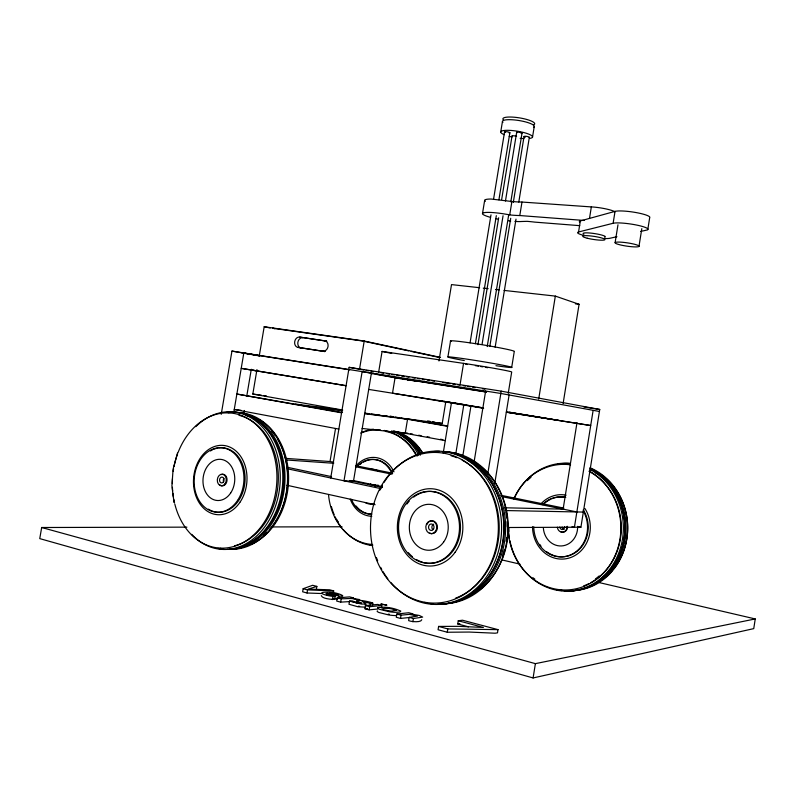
<?xml version="1.0" encoding="UTF-8"?>
<svg xmlns="http://www.w3.org/2000/svg" width="795" height="795" viewBox="0 0 795 795"><rect width="100%" height="100%" fill="white"/><g stroke="black" fill="none" stroke-linecap="round" stroke-linejoin="round"><path stroke-width="1.19" d="M598.357 582.387L755.25 618.937L753.749 628.626L533.097 677.956L39.75 538.613L41.678 527.502L186.895 527.145M589.483 218.516L591.341 206.919L593.279 207.028A16.874 2.693 8.5 0 1 614.982 211.778M563.108 403.572L579.078 304.276L555.337 296.098L504.03 290.413M533.097 677.956L535.393 663.646L755.25 618.937M576.981 422.731L563.118 509.138L505.044 507.776M615.032 211.381L580.34 220.93L578.561 231.981L613.124 223.276L615.032 211.381A18.206 2.912 8.2 0 1 636.388 212.623A18.206 2.912 8.2 0 1 649.674 217.741L647.786 229.606M641.813 228.652L638.971 246.44L638.166 246.748A12.144 1.66 8.4 0 1 624.035 245.685A12.144 1.66 8.4 0 1 615.121 242.574L617.973 224.786M593.14 410.319L574.417 527.244L571.993 526.727M507.429 527.512L580.916 527.214L599.748 409.465L501.218 391.14L349.144 367.34L330.72 477.984M490.525 217.363A21.515 3.101 9.2 0 1 483.767 212.762A21.515 3.101 9.2 0 1 504.278 213.935L510.648 215.008A31.999 4.79 9.2 0 0 519.791 215.544L521.987 202.049L591.341 206.919M532.531 137.078L534.24 126.554M468.513 626.828L457.741 623.946L458.258 620.756L462.511 620.219L498.008 629.63L497.491 632.85L495.086 633.218L469.288 632.055L447.277 632.244L438.075 629.739L438.611 626.42L458.983 626.341L483.4 627.444L458.258 620.756M487.812 473.641L501.218 391.14M511.682 367.479L514.266 351.539A32.376 1.411 9.3 0 0 480.607 344.483A32.376 1.411 9.3 0 0 451.232 341.443M508.234 393.376L511.692 372.04A32.426 0.904 9.3 0 0 496.08 368.671A32.426 0.904 9.3 0 0 463.555 363.365L382.077 351.43L378.609 372.398M494.728 483.549L509.108 394.976M538.702 399.06L555.337 296.098M421.777 619.742C421.111 622.624 411.681 621.889 408.63 620.627L409.157 617.377L413.41 618.52L422.662 617.099L419.263 615.449L410.985 614.068L412.943 613.859L408.769 612.736L396.814 614.038L396.288 617.268L400.501 618.421L408.928 617.566M438.959 360.97L451.51 284.6L479.604 287.71M400.501 618.421L401.028 615.171L409.455 614.356L417.435 616.075L409.157 617.377M447.913 356.935L450.536 340.956M364.746 413.38L442.229 423.467L445.826 401.505M412.873 621.779L413.41 618.52M443.232 453.051L451.441 402.906M482.495 213.597L484.652 200.4M500.731 131.97L502.46 121.446M463.555 363.365L459.987 385.158L457.562 384.78M470.074 342.834L491.002 214.849M493.596 198.998L504.557 131.96M455.664 454.561L463.803 404.754M475.4 343.688L496.319 215.664M498.912 199.813L509.873 132.755M477.944 344.722L498.674 217.8M501.665 199.495L512.03 136.034M462.591 457.254L470.938 406.076M482.048 344.464L503.056 215.753M505.451 201.046L516.661 132.397M487.216 346.57L508.601 215.395M510.807 201.91L521.997 133.262M509.724 214.918L511.91 201.503L512.845 201.582A31.979 5.138 9.2 0 0 521.987 202.049M489.839 346.362L510.718 218.267M513.302 202.407L524.044 136.521M474.118 461.766L485.636 391.07M447.277 632.244L447.814 628.915L498.008 629.63M495.146 347.226L516.015 219.122M518.797 202.039L529.331 137.376M326.894 595.356L327.232 593.289C355.484 600.821 338.74 591.55 327.292 592.136C312.435 592.136 331.316 597.174 335.192 596.29L334.675 599.41C330.929 599.42 322.144 598.705 321.279 595.634M333.175 593.944L333.681 590.894L329.528 589.791L308.182 589.115L316.867 586.402L316.37 589.423M332.37 599.609L332.886 596.479M371.394 373.253L353.467 481.273L343.997 480.806L362.142 371.603L416.351 381.282M337.209 597.919C343.579 600.175 350.764 596.856 357.114 599.818L359.747 599.589L351.132 598.168L353.596 597.939L349.671 596.886L337.209 597.919L336.692 601.06L340.648 602.143L349.76 601.577M338.63 598.536L338.968 596.459M340.648 602.143L341.174 598.993M372.467 605.263L372.805 603.176C371.205 601.765 348.478 597.641 361.417 603.007L357.551 602.739L352.115 600.871L349.502 601.1L348.975 604.26L357.979 606.774L365.591 607.171M357.114 599.818L356.597 602.948L354.928 602.352M377.645 609.02L369.109 609.874L365.034 608.771L365.561 605.581L377.784 604.429L381.819 605.512L381.471 607.609M369.109 609.874L369.635 606.684L381.819 605.512M370.063 605.492L370.41 603.395L372.805 603.176M316.867 586.402L312.654 585.279L303.153 588.717L302.637 591.798L307.029 593L321.289 593.517M307.029 593L307.546 589.9L333.681 590.894M285.455 458.367L330.024 461.527L335.53 428.485M359.549 369.079L364.209 341.025L264.188 326.745L259.23 356.12M221.209 414.384L231.951 351.082L500.84 393.465L599.42 411.472M233.581 413.479L243.827 352.96L259.856 355.772M243.717 414.106L244.333 410.468M246.788 395.92L251.299 369.248M342.724 410.051L252.82 394.052L256.954 369.576M177.543 452.882L173.111 469.02L171.909 485.904L174.045 502.47M377.337 610.828L377.218 611.544L378.857 612.478L388.735 614.952A10.345 1.759 9.1 0 0 394.886 615.549L396.596 615.549M615.121 242.574L615.877 242.266A12.144 1.66 8.4 0 1 630.097 243.31A12.144 1.66 8.4 0 1 638.971 246.44M604.588 237.238L605.253 237.009A11.249 1.58 8.6 0 0 597.303 234.048A11.249 1.58 8.6 0 0 583.997 232.995L583.232 233.283A11.249 1.58 8.6 0 0 583.937 234.207M616.93 236.711L609.825 238.291A16.884 2.375 8.6 0 1 604.766 238.54M640.621 231.444L646.544 230.123A18.215 2.743 8.3 0 0 636.696 225.074A18.215 2.743 8.3 0 0 613.124 223.276M327.232 593.289L325.91 593.686L335.192 596.29M457.741 623.946L459.868 623.668M365.034 608.771L367.479 608.533M271.284 526.936L342.029 526.767M505.222 510.539L583.331 512.079M285.743 459.947L333.711 463.276M519.791 215.544L584.156 220.454M579.744 225.661L534.647 222.113A30.131 4.243 8.9 0 0 527.085 221.338L521.689 221.497A21.515 3.101 9.2 0 1 514.902 221.417M483.271 288.118L488.15 288.655M495.484 289.469L499.141 289.877M362.103 428.445L405.231 433.285L407.547 419.253L364.547 413.668M575.421 303.859L579.078 304.276M240.955 410.26L234.257 409.475L338.859 429.091M358.446 606.188L359.598 606.327M388.238 614.128L389.441 614.277M465.691 364.299L467.361 364.507M295.502 404.079L341.989 410.15M365.233 413.181L368.91 413.668M371.354 413.986L375.021 414.463M377.476 414.781L379.921 415.099M383.588 415.576L387.254 416.063M389.709 416.381L393.376 416.858M308.043 406.325L342.436 410.796M252.82 394.052L261.406 395.214M263.861 395.552L266.315 395.88M324.847 351.559L297.946 347.375A5.227 4.154 -78.5 0 1 294.707 341.621A5.227 4.154 -78.5 0 1 299.675 337.08L326.735 341.135M299.675 337.08L326.576 341.174M297.946 347.375L324.996 351.539M381.034 372.776L383.458 373.163M387.105 373.729L389.54 374.107M391.965 374.495L394.399 374.872M396.824 375.25L399.259 375.637M401.684 376.015L404.108 376.393M406.543 376.78L408.968 377.158M412.615 377.734L415.05 378.112M417.474 378.49L419.909 378.877M422.334 379.255L424.769 379.632M427.193 380.01L429.618 380.398M432.053 380.775L434.477 381.153M442.984 382.494L450.268 383.637M452.703 384.015L455.128 384.392M241.938 352.841L349.621 369.824M583.828 406.951L599.748 409.465M486.282 391.895L395.105 377.486L392.501 393.207L483.618 408.292M403.661 379.016L486.59 392.124M506.783 412.178L590.705 425.534L506.306 412.217M475.38 365.66L478.52 366.157M463.366 385.694L465.622 386.052M251.18 369.943L241.223 368.353L346.083 385.734M257.63 370.907L252.403 370.142L345.746 385.615M368.711 389.421L460.176 403.959M332.956 599.132L334.675 599.41M467.867 386.41L470.302 386.797M472.727 387.195L475.152 387.582M482.426 388.785L484.851 389.182M452.623 402.687L454.869 403.065M457.105 403.433L459.351 403.8M461.597 404.178L463.833 404.546M480.617 366.505L482.714 366.853M444.017 401.396L483.211 407.875M508.929 412.138L511.374 412.545M513.828 412.943L516.273 413.35M518.728 413.758L530.971 415.785M533.425 416.192L559.143 420.446M437.538 400.372L482.684 407.845M509.525 412.287L511.96 412.684M514.405 413.092L552.227 419.353M506.693 412.118L520.516 414.344M485.715 367.37L487.673 367.707M231.951 351.082L254.082 354.977M256.507 355.405L258.932 355.832M427.63 420.903L430.065 421.33M432.5 421.757L434.925 422.185M437.359 422.612L442.229 423.467M407.676 418.915L447.625 425.981M390.375 416.212L392.809 416.64M395.244 417.077L398.891 417.723M401.326 418.15L405.202 418.836M407.418 419.223L447.605 426.329M370.758 373.411L373.193 373.849M375.081 374.187L401.266 378.857M402.956 379.155L405.371 379.583M407.795 380.02L410.22 380.447M342.516 412.506L236.87 394.042L341.572 412.824M349.144 367.34L363.782 369.983M366.227 370.42L368.661 370.868M371.106 371.305L373.541 371.742M511.91 201.503L491.111 199.038A21.505 3.319 9.2 0 0 485.308 201.373M405.39 432.778L407.805 433.225M410.23 433.663L412.645 434.11M418.697 435.223L421.121 435.66M427.163 436.773L429.588 437.22M440.48 439.218L442.894 439.655M398.206 432.003L445.26 440.639M353.04 601.944L354.014 602.133M356.23 465.8L392.67 473.224M500.751 495.255L563.903 508.124M330.024 461.527L333.671 462.273M355.564 466.745L392.034 474.198M501.476 496.547L576.872 511.95M275 328.733L272.576 328.236L362.878 341.045L408.7 350.873M264.188 326.745L270.24 328.007M382.077 351.43L391.716 353.427M578.492 526.707L580.916 527.214M353.268 480.538L382.435 486.689M287.86 467.4L331.525 476.632M349.711 480.488L382.455 487.415M287.502 468.812L381.053 488.667M364.209 341.025L440.519 357.412M411.114 351.39L438.85 357.343M286.916 485.248L375.121 504.706M501.814 559.899L519.92 564.112M365.004 604.935L366.485 605.303M303.153 588.717L307.546 589.9M365.561 605.581L369.635 606.684M396.814 614.038L401.028 615.171M438.611 626.42L447.814 628.915M333.761 598.297L337.279 599.251M41.678 527.502L535.393 663.646M381.004 607.609L381.819 607.867M349.502 601.1L361.496 604.071L366.117 604.011L362.222 601.408L370.41 603.395M324.658 340.717A5.287 4.263 -78.5 0 1 328.017 346.55A5.287 4.263 -78.5 0 1 322.919 351.142M301.106 347.991A5.207 4.144 -78.5 0 1 297.877 342.248A5.207 4.144 -78.5 0 1 302.825 337.726M502.897 122.43A16.099 3.488 9.1 0 1 518.956 120.522A16.099 3.488 9.1 0 1 533.495 127.349M503.324 119.806A16.099 3.518 9.1 0 1 519.383 117.859A16.099 3.518 9.1 0 1 533.922 124.726M583.52 235.37A16.884 2.375 8.6 0 1 578.561 231.981M579.605 222.143A16.874 2.514 8.5 0 1 580.34 220.93M504.189 134.683A16.099 3.349 9.1 0 1 505.441 130.36A16.099 3.349 9.1 0 1 526.638 133.371A16.099 3.349 9.1 0 1 530.027 138.36M524.004 138.618A16.099 3.349 9.1 0 1 520.149 138.33M512.02 137.018A16.099 3.349 9.1 0 1 509.168 136.333M510.698 221.05A21.515 3.101 9.2 0 1 508.601 220.811M497.789 219.062A21.515 3.101 9.2 0 1 495.722 218.625M509.128 133.043A2.693 0.557 9.2 0 0 509.764 132.586L509.486 132.407A2.693 0.557 9.2 0 0 506.147 131.672A2.693 0.557 9.2 0 0 504.666 132.119L504.944 132.298A2.693 0.557 9.2 0 0 505.382 132.477M516.969 132.735A2.703 0.566 9.1 0 1 517.883 132.119A2.703 0.566 9.1 0 1 521.441 132.795A2.703 0.566 9.1 0 1 521.142 133.53M512.338 136.362A2.663 0.547 9.1 0 1 513.133 135.766A2.663 0.547 9.1 0 1 516.581 136.372M525.266 137.207A2.673 0.557 9 0 1 524.342 136.333A2.673 0.557 9 0 1 527.701 136.581A2.673 0.557 9 0 1 529.212 137.495M464.31 360.562A32.396 1.014 9.3 0 1 455.128 357.512A32.396 1.014 9.3 0 1 504.189 365.491A32.396 1.014 9.3 0 1 495.941 365.7M259.319 419.651A66.939 51.844 -85 0 1 288.416 483.579A66.939 51.844 -85 0 1 251.28 544.247M228.086 412.754A68.638 53.026 -85 0 1 285.007 476.861A68.638 53.026 -85 0 1 229.407 549.365M223.584 548.947A68.638 53.026 -85 0 1 220.155 548.302M241.044 412.804A68.459 52.957 -85 0 1 287.402 482.913A68.459 52.957 -85 0 1 233.203 549.275M195.769 426.686A68.976 53.166 -84.9 0 1 267.736 433.871A68.976 53.166 -84.9 0 1 264.228 527.572A68.976 53.166 -84.9 0 1 191.734 534.349M225.85 412.506A68.797 53.086 -85 0 1 282.821 476.752A68.797 53.086 -85 0 1 227.132 549.415M223.624 549.266A68.797 53.086 -85 0 1 217.87 548.351M271.731 431.158A65.945 51.069 -85 0 1 275.348 435.809M277.336 438.84A65.945 51.069 -85 0 1 269.425 529.589M266.931 532.253A65.945 51.069 -85 0 1 263.453 535.462M246.043 415.457A67.257 51.963 -85 0 1 249.312 416.61M252.502 418.041A67.257 51.963 -85 0 1 283.785 481.909A67.257 51.963 -85 0 1 246.44 544.327M178.1 452.444A67.764 52.162 -84.9 0 1 259.766 428.316A67.764 52.162 -84.9 0 1 252.949 535.611A67.764 52.162 -84.9 0 1 174.82 504.1M174.542 502.947A67.764 52.162 -84.9 0 1 173.797 499.429M173.38 497.034A67.764 52.162 -84.9 0 1 172.883 493.397M172.644 490.962A67.764 52.162 -84.9 0 1 172.406 487.295M172.336 483.628A67.764 52.162 -84.9 0 1 172.475 478.689M173.201 471.296A67.764 52.162 -84.9 0 1 173.578 468.881M174.026 466.476A67.764 52.162 -84.9 0 1 177.683 453.557M218.814 447.923A32.317 24.834 -84.9 0 1 244.999 481.313A32.317 24.834 -84.9 0 1 214.501 511.742M213.458 511.463A32.317 24.834 -84.9 0 1 208.429 509.148M210.446 450.964A32.317 24.834 -84.9 0 1 212.454 449.861M213.487 449.394A32.317 24.834 -84.9 0 1 217.741 448.102M239.017 415.308A66.601 51.327 -84.9 0 1 278.28 480.379A66.601 51.327 -84.9 0 1 234.654 545.777M221.189 474.595A5.823 4.482 -84.9 0 1 226.535 477.119A5.823 4.482 -84.9 0 1 225.283 484.493A5.823 4.482 -84.9 0 1 219.509 484.513M223.683 481.85A2.902 2.236 -84.9 0 1 223.922 478.322M474.863 462.203A74.332 63.361 -89.9 0 1 477.775 464.161M479.673 465.562A74.332 63.361 -89.9 0 1 479.435 590.009M442.686 451.54A76.25 64.882 -89.8 0 1 505.63 527.155A76.25 64.882 -89.8 0 1 443.57 603.942M443.739 451.729A76.032 64.763 -89.8 0 1 507.776 526.439A76.032 64.763 -89.8 0 1 445.866 603.703M384.154 482.247A76.678 65.12 -89.7 0 1 477.596 468.245A76.678 65.12 -89.7 0 1 485.049 578.77A76.678 65.12 -89.7 0 1 390.931 582.656M387.831 578.84A76.678 65.12 -89.7 0 1 382.991 571.605M381.759 569.439A76.678 65.12 -89.7 0 1 380.666 567.372M377.695 560.872A76.678 65.12 -89.7 0 1 376.413 557.504M379.642 490.485A76.678 65.12 -89.7 0 1 382.365 485.258M443.163 451.49A76.449 64.991 -89.8 0 1 503.722 530.742A76.449 64.991 -89.8 0 1 437.936 604.21M433.036 603.932A76.449 64.991 -89.8 0 1 430.592 603.624M426.975 602.968A76.449 64.991 -89.8 0 1 424.609 602.401M432.311 451.719A76.449 64.991 -89.8 0 1 439.526 451.331M467.778 460.116A74.72 63.58 -89.8 0 1 472.717 463.167M474.645 464.538A74.72 63.58 -89.8 0 1 479.256 468.305M481.005 469.925A74.72 63.58 -89.8 0 1 473.393 591.758M420.823 493.119A35.944 30.449 -89.6 0 1 460.444 525.425A35.944 30.449 -89.6 0 1 423.834 562.562M422.731 562.264A35.944 30.449 -89.6 0 1 416.341 559.491M412.446 556.739A35.944 30.449 -89.6 0 1 408.362 552.664M406.911 504.03A35.944 30.449 -89.6 0 1 409.246 501.148M413.688 497.074A35.944 30.449 -89.6 0 1 419.76 493.546M451.063 455.744A74.034 62.875 -89.7 0 1 456.737 457.672M462.213 460.216A74.034 62.875 -89.7 0 1 499.121 531.875A74.034 62.875 -89.7 0 1 455.475 598.228M504.765 507.18A73.229 62.417 -89.9 0 1 505.322 509.555M505.809 511.96A73.229 62.417 -89.9 0 1 506.713 518.032M507.051 521.679A73.229 62.417 -89.9 0 1 507.25 526.578M506.673 537.678A73.229 62.417 -89.9 0 1 506.167 541.306M504.368 549.673A73.229 62.417 -89.9 0 1 502.579 555.486M430.145 521.103A6.479 5.495 -89.6 0 1 437.439 527.592A6.479 5.495 -89.6 0 1 429.538 533.048M427.014 524.402A6.479 5.495 -89.6 0 1 428.873 521.868M432.808 529.649A3.23 2.743 -89.7 0 1 433.702 524.163M594.253 470.58A62.139 55.918 86.5 0 1 598.307 472.836M600.295 474.118A62.139 55.918 86.5 0 1 603.186 476.195M606.833 479.236A62.139 55.918 86.5 0 1 614.197 568.236M611.872 571.019A62.139 55.918 86.5 0 1 603.067 579.078M589.751 468.175A63.689 57.25 86.6 0 1 625.059 540.352A63.689 57.25 86.6 0 1 567.809 590.804M562.005 590.278A63.689 57.25 86.6 0 1 558.587 589.652M562.621 463.793A63.689 57.25 86.6 0 1 565.076 463.584M590.218 467.838A63.54 57.151 86.5 0 1 626.758 539.05A63.54 57.151 86.5 0 1 570.581 590.675M584.951 508.532A32.227 28.888 86.9 0 1 570.303 557.663A32.227 28.888 86.9 0 1 532.511 526.747M541.385 503.394A32.227 28.888 86.9 0 1 566.12 495.176M590.039 469.467A63.988 57.439 86.7 0 1 602.063 577.389A63.988 57.439 86.7 0 1 509.873 540.61M509.446 538.304A63.988 57.439 86.7 0 1 508.611 531.358M514.226 498.495A63.988 57.439 86.7 0 1 569.995 463.435M590.546 469.07A63.829 57.339 86.6 0 1 623.27 542.896A63.829 57.339 86.6 0 1 564.102 590.814M561.777 590.576A63.829 57.339 86.6 0 1 556.063 589.532M557.583 464.191A63.829 57.339 86.6 0 1 569.955 463.465M595.455 472.618A62.407 56.097 86.6 0 1 598.426 474.565M601.278 476.722A62.407 56.097 86.6 0 1 612.1 567.471M611.365 568.435A62.407 56.097 86.6 0 1 600.195 579.317M589.224 471.057A62.845 56.385 86.8 0 1 618.411 546.264A62.845 56.385 86.8 0 1 556.669 589.274A62.845 56.385 86.8 0 1 508.075 527.592M513.749 498.992A62.845 56.385 86.8 0 1 570.581 464.807M555.188 555.953A29.962 26.861 86.9 0 1 546.622 551.73M541.007 546.165A29.962 26.861 86.9 0 1 539.755 544.406M543.114 504.646A29.962 26.861 86.9 0 1 550.905 499.151M551.978 498.684A29.962 26.861 86.9 0 1 565.772 497.392M583.262 509.824A29.962 26.861 86.9 0 1 583.967 543.363A29.962 26.861 86.9 0 1 556.331 556.232M534.836 579.128A61.911 55.541 86.8 0 1 532.968 577.736M509.029 531.209A61.911 55.541 86.8 0 1 508.87 527.582M527.304 480.607A61.911 55.541 86.8 0 1 530.971 477.288M599.142 575.958A61.911 55.541 86.8 0 1 595.485 578.899M589.155 471.455A61.781 55.461 86.7 0 1 621.283 526.807A61.781 55.461 86.7 0 1 590.953 582.546M588.896 583.619A61.781 55.461 86.7 0 1 583.639 585.875M567.044 526.389A5.406 4.849 86.8 0 1 562.621 532.183A5.406 4.849 86.8 0 1 557.375 527.184M567.501 526.389A5.406 4.849 86.8 0 1 565.444 531.259A5.406 4.849 86.8 0 1 560.604 531.646M577.627 526.379A19.15 17.152 86.9 0 1 561.489 545.946A19.15 17.152 86.9 0 1 543.373 528.188M561.141 507.707A19.15 17.152 86.9 0 1 563.367 507.995M583.142 510.738A29.991 26.881 86.9 0 1 568.445 555.685A29.991 26.881 86.9 0 1 533.773 526.757M542.409 504.616A29.991 26.881 86.9 0 1 565.076 497.362M564.619 526.588A2.703 2.425 86.8 0 1 562.413 529.48A2.703 2.425 86.8 0 1 559.789 526.986M564.092 529.43A2.693 2.415 86.8 0 1 562.105 526.976M393.942 430.95A58.234 48.356 -86.4 0 1 420.853 453.15M372.766 544.953A58.234 48.356 -86.4 0 1 370.52 544.476M398.007 431.904A58.105 48.296 -86.4 0 1 422.682 453.319M391.587 430.92A58.472 48.485 -86.4 0 1 418.637 454.959M372.656 545.509A58.472 48.485 -86.4 0 1 343.271 529.589M341.82 527.81A58.472 48.485 -86.4 0 1 339.117 524.024M337.875 522.037A58.472 48.485 -86.4 0 1 335.122 516.83M334.148 514.623A58.472 48.485 -86.4 0 1 331.396 506.604M361.129 432.738A58.472 48.485 -86.4 0 1 373.382 429.161M393.455 431.128A58.343 48.416 -86.4 0 1 420.466 455.118M372.269 545.181A58.343 48.416 -86.4 0 1 368.87 544.515M415.368 444.783A55.988 46.567 -86.4 0 1 420.078 450.437M401.087 435.163A57.061 47.382 -86.4 0 1 420.018 453.846M384.174 430.423A57.429 47.571 -86.3 0 1 416.202 455.475M372.229 544.466A57.429 47.571 -86.3 0 1 328.603 495.454M360.841 433.166A57.429 47.571 -86.3 0 1 380.497 429.926M355.723 466.178A29.445 24.357 -86.3 0 1 393.962 471.872M371.831 516.253A29.445 24.357 -86.3 0 1 350.257 499.101M363.365 462.134A27.378 22.648 -86.3 0 1 392.442 472.926M371.474 514.166A27.378 22.648 -86.3 0 1 356.09 506.008M359.926 464.538A27.378 22.648 -86.3 0 1 361.596 463.247M404.516 435.531A56.833 47.273 -86.4 0 1 422.811 453.14M385.654 431.447A56.465 46.806 -86.4 0 1 417.156 456.082M338.263 522.067A56.574 46.865 -86.3 0 1 336.991 519.94M377.635 485.109A4.939 4.094 -86.3 0 1 377.844 486.371M370.082 484.731A4.939 4.094 -86.3 0 1 370.679 483.648M374.415 469.497A17.49 14.469 -86.3 0 1 378.003 470.839M374.375 503.821A17.49 14.469 -86.3 0 1 365.153 502.539M370.649 469.338A17.49 14.469 -86.3 0 1 373.491 469.348M378.182 485.139A4.939 4.094 -86.3 0 1 378.39 486.391M357.531 465.93A27.398 22.667 -86.3 0 1 391.627 472.876M371.831 514.156A27.398 22.667 -86.3 0 1 351.37 499.28M374.654 484.572A2.474 2.047 -86.3 0 1 375.687 485.964M372.209 485.228A2.474 2.047 -86.3 0 1 373.094 484.493M374.654 485.894A2.465 2.037 -86.3 0 1 375.826 484.622M396.079 610.431L391.13 611.156L384.074 609.854A5.575 0.934 9.1 0 1 382.435 609.03L384.035 608.344L388.507 608.404A5.466 0.914 9.1 0 1 392.213 609.02L396.079 610.431M377.864 607.648L377.744 608.344L379.384 609.268L389.272 611.733A10.335 1.729 9.1 0 0 395.413 612.339L399.885 612.051L400.809 611.107C393.813 607.956 385.505 606.337 377.864 607.648M338.571 594.819L337.189 595.276L329.249 593.14L334.963 593.636L338.571 594.819M386.738 605.134L381.034 604.051L386.738 605.134M587.286 238.232A11.249 1.56 8.6 0 0 604.896 239.732A11.249 1.56 8.6 0 0 589.294 235.817A11.249 1.56 8.6 0 0 587.286 238.232M240.229 501.874A34.761 26.702 -84.9 0 0 225.681 445.757A34.761 26.702 -84.9 0 0 194.815 492.473A34.761 26.702 -84.9 0 0 240.229 501.874M225.114 483.728A5.833 4.482 -84.9 0 0 222.749 474.277A5.833 4.482 -84.9 0 0 217.502 482.038A5.833 4.482 -84.9 0 0 225.114 483.728M230.679 492.979A20.65 15.86 -84.9 0 0 222.183 459.57A20.65 15.86 -84.9 0 0 203.739 487.196A20.65 15.86 -84.9 0 0 230.679 492.979M223.445 481.869A2.912 2.246 -84.9 0 0 222.262 477.139A2.912 2.246 -84.9 0 0 219.639 481.025A2.912 2.246 -84.9 0 0 223.445 481.869M237.626 500.323A32.357 24.844 -84.9 0 0 224.13 448.072A32.357 24.844 -84.9 0 0 195.381 491.519A32.357 24.844 -84.9 0 0 237.626 500.323M455.157 552.197A38.657 32.744 -89.6 0 0 435.839 489.293A38.657 32.744 -89.6 0 0 399.309 540.62A38.657 32.744 -89.6 0 0 455.157 552.197M483.936 575.322A75.336 63.928 -89.7 0 0 444.693 453.389A75.336 63.928 -89.7 0 0 374.654 554.602A75.336 63.928 -89.7 0 0 483.936 575.322M435.451 531.448A6.489 5.495 -89.6 0 0 432.321 520.854A6.489 5.495 -89.6 0 0 426.1 529.371A6.489 5.495 -89.6 0 0 435.451 531.448M443.59 542.14A22.976 19.448 -89.6 0 0 432.311 504.676A22.976 19.448 -89.6 0 0 410.459 535.025A22.976 19.448 -89.6 0 0 443.59 542.14M433.354 529.341A3.24 2.753 -89.6 0 0 431.794 524.034A3.24 2.753 -89.6 0 0 428.684 528.287A3.24 2.753 -89.6 0 0 433.354 529.341M452.325 550.488A35.984 30.468 -89.6 0 0 434.398 491.916A35.984 30.468 -89.6 0 0 400.362 539.656A35.984 30.468 -89.6 0 0 452.325 550.488"/></g></svg>
